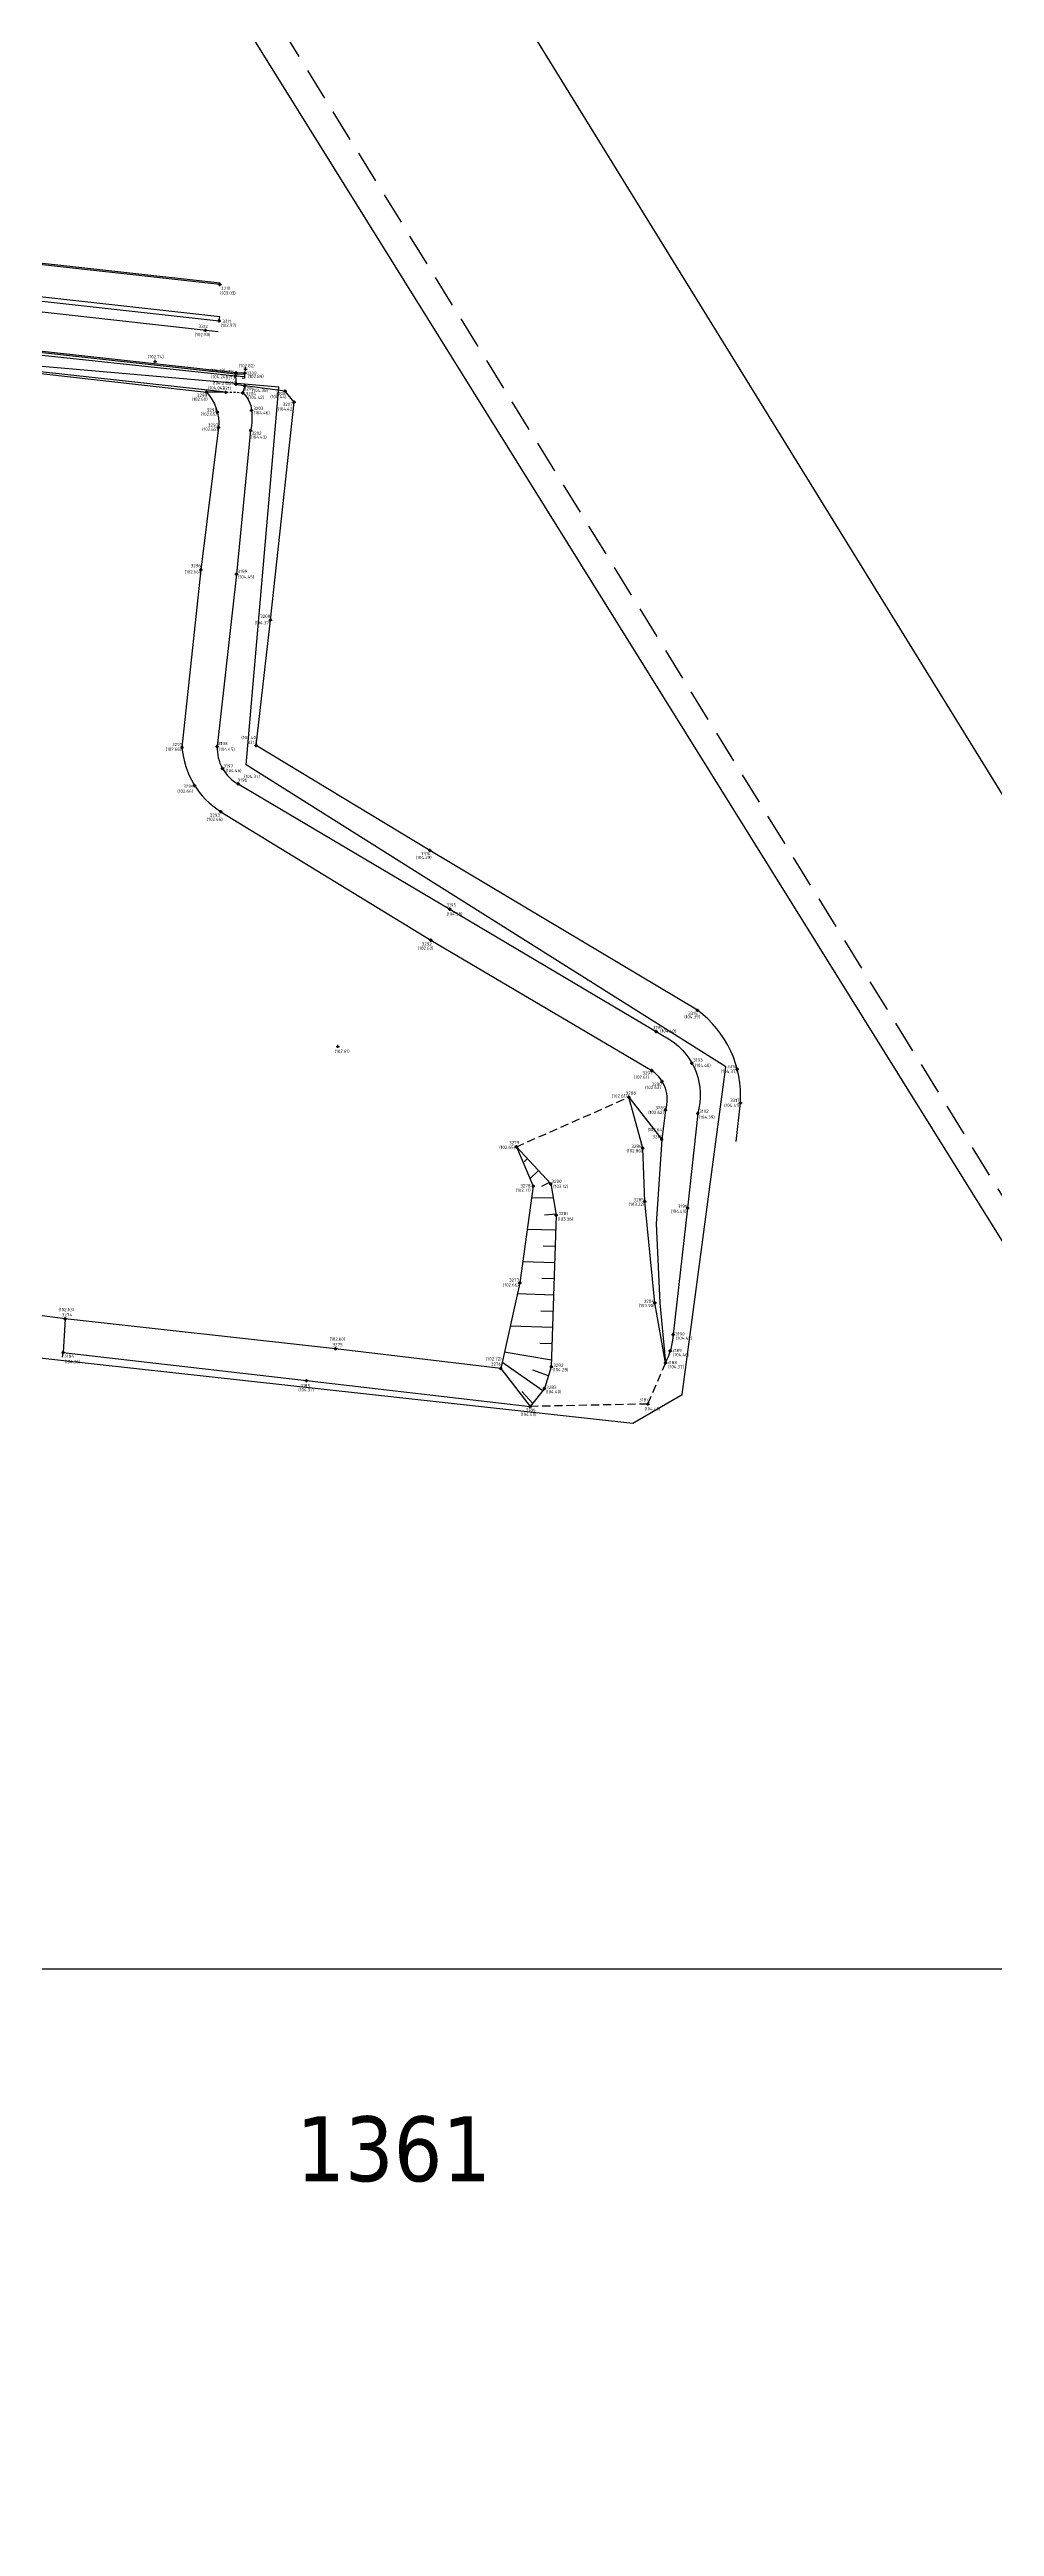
# Model space of a CAD drawing. Extents: x 9555 to 11275, y -8412 to -6382.
# Drawn here: x 10592.2 to 10650.5, y -7888.6 to -7736 of the extents above; entities that cross this region are included whole.
import ezdxf

# ---------------------------------------------------------------- set-up
doc = ezdxf.new("R2010")
doc.units = 0
doc.header["$MEASUREMENT"] = 0
doc.header["$XCLIPFRAME"] = 2
doc.header["$PDMODE"] = 33
doc.header["$PDSIZE"] = 0.12
for name, pattern in [('DASHED', [0.75, 0.5, -0.25]), ('DASHEDX2', [1.5, 1, -0.5]), ('HIDDEN2', [0.1875, 0.125, -0.0625])]:
    doc.linetypes.add(name, pattern=pattern)
doc.layers.get('0').update_dxf_attribs({"color": 53, "lineweight": 50})
for name, color, linetype in [('02_CAT', 7, 'Continuous'), ('GEI-Nome_P', 6, 'Continuous'), ('GEI-Punti', 7, 'Continuous'), ('GEI-Quote_P', 3, 'Continuous'), ('GEI-Simboli', 6, 'Continuous'), ('Immagine', 181, 'Continuous'), ('Ril-Muro', 6, 'Continuous'), ('Ril-Struttura_cls', 4, 'Continuous'), ('Ril-struttura_Ferro', 4, 'Continuous'), ('Ril-Vasca', 6, 'Continuous'), ('Ril_PQ1-Ciglio', 72, 'Continuous'), ('Ril_PQ1-Piede', 74, 'Continuous'), ('Ril_PQ1-Scarpate', 65, 'Continuous')]:
    doc.layers.add(name, color=color, linetype=linetype)
doc.layers.add('Fgl.958_Estratto', color=190, linetype='Continuous', lineweight=30)
doc.layers.add('Fr03 Fgl. 958', color=160, linetype='Continuous', lineweight=30)
doc.styles.get("Standard").update_dxf_attribs({"font": 'isocp.shx'})
doc.styles.add('Tahoma', font='tahoma.ttf')
picture_1 = doc.add_image_def('image2.png', size_in_pixel=(4950, 3510))
picture_2 = doc.add_image_def('image3.png', size_in_pixel=(3510, 4950))

# ---------------------------------------------------------------- blocks, each defined once
blk = doc.blocks.new('-Fgl. 957E Estratto Foglio Intero_PostFR2')
at = {"layer": 'Immagine'}
image = blk.add_image(picture_1, insert=(9917.28, -8422.51), size_in_units=(838.18, 594.35), rotation=0.00109, dxfattribs=at)
image.set_boundary_path([(308.76, 193.63), (4680.16, 3410.46)])
image.dxf.flags = 15
blk = doc.blocks.new('-Fgl. 958 Estratto Foglio Intero_PostFR3')
at = {"layer": 'Immagine'}
image = blk.add_image(picture_2, insert=(9716.79, -8308.18), size_in_units=(1485.81, 2095.38), rotation=-0.00104, dxfattribs=at)
image.set_boundary_path([(486.986, 415.044), (2987.88, 4584.843)])
image.dxf.flags = 15
blk = doc.blocks.new('- Fogli_Unione (Estratti_20043_SpostatoComeAll.957E_SuRIL_PostFR1-FR2-FR3 (2021-02-08)')
for name in ['-Fgl. 958 Estratto Foglio Intero_PostFR3', '-Fgl. 957E Estratto Foglio Intero_PostFR2']:
    blk.add_blockref(name, (0, 0))
blk = doc.blocks.new('2493-1_PostFRAZ')
at = {"layer": 'Fgl.958_Estratto'}
for points in [[(10572.59, -7655), (10773.63, -7980.64), (10792.45, -8011.94)], [(10670.76, -8043.61), (10761.93, -7987.58), (10558.95, -7661.73)]]:
    blk.add_lwpolyline(points, dxfattribs=at)
blk.add_lwpolyline([(10498.36, -7749.32), (10496.88, -7766.97), (10526.6, -7784.73), (10525.32, -7806.66), (10527.93, -7808.67), (10544.62, -7810.44), (10546.09, -7811.89), (10547.6, -7820.05), (10563.74, -7821.49), (10566.63, -7813.86), (10628.19, -7820.64), (10631.22, -7818.88), (10633.92, -7798.69), (10604.36, -7780.07), (10606.36, -7756.81), (10500.19, -7747.53)], close=True, dxfattribs=at)
at = {"layer": '02_CAT'}
blk.add_blockref('- Fogli_Unione (Estratti_20043_SpostatoComeAll.957E_SuRIL_PostFR1-FR2-FR3 (2021-02-08)', (2.4, 6.76), dxfattribs=at)
at = {"layer": 'Fr03 Fgl. 958', "style": 'Tahoma'}
blk.add_text('1361', height=4, dxfattribs=at).set_placement((10607.44, -7867.35))

msp = doc.modelspace()

# ---------------------------------------------------------------- linework, layer by layer
at = {"layer": 'GEI-Punti'}
for p in [(10602.74, -7750.47), (10601.85, -7753.3), (10602.7, -7752.71), (10603.7, -7756.11), (10603.73, -7755.91), (10604.27, -7755.93), (10601.91, -7757.1), (10603.11, -7757.12), (10603.74, -7756.62), (10604.15, -7757.15), (10604.27, -7756.72), (10606.76, -7757.04), (10607.31, -7757.72), (10602.58, -7758.35), (10602.65, -7759.28), (10604.63, -7759.47), (10604.69, -7758.23), (10601.57, -7768.05), (10603.76, -7768.32), (10605.86, -7771.15), (10600.4, -7779), (10602.57, -7778.95), (10604.97, -7778.89), (10602.89, -7780.3), (10601.17, -7781.34), (10603.86, -7781.25), (10602.79, -7782.96), (10615.67, -7785.35), (10616.9, -7788.96), (10615.73, -7790.88), (10632.16, -7795.2), (10629.62, -7796.51), (10629.35, -7798.91), (10631.81, -7798.46), (10634.61, -7798.82), (10627.94, -7800.55), (10629.98, -7799.58), (10630.19, -7801.35), (10632.18, -7801.56), (10634.81, -7800.91), (10621.01, -7803.61), (10628.79, -7803.69), (10629.96, -7803.15), (10622.05, -7806.04), (10623.12, -7805.9), (10623.46, -7807.82), (10628.93, -7806.98), (10631.56, -7807.39), (10621.22, -7812), (10593.2, -7814.21), (10629.54, -7813.23), (10609.87, -7816.06), (10630.67, -7815.17), (10593.08, -7816.28), (10620.04, -7817.27), (10623.16, -7817.16), (10630.19, -7816.93), (10630.48, -7816.19), (10608.08, -7818.02), (10622.73, -7818.51), (10621.86, -7819.61)]:
    msp.add_point(p, dxfattribs=at)
at = {"layer": 'GEI-Punti', "color": 104}
msp.add_point((10629.1, -7819.46), dxfattribs=at)
at = {"layer": 'GEI-Simboli'}
for p, q in [((10602.74, -7750.57), (10602.74, -7750.37)), ((10602.64, -7750.47), (10602.84, -7750.47)), ((10601.75, -7753.3), (10601.95, -7753.3)), ((10601.85, -7753.4), (10601.85, -7753.2)), ((10602.6, -7752.71), (10602.8, -7752.71)), ((10602.7, -7752.81), (10602.7, -7752.61)), ((10603.6, -7756.11), (10603.8, -7756.11)), ((10603.63, -7755.91), (10603.83, -7755.91)), ((10603.7, -7756.21), (10603.7, -7756.01)), ((10603.73, -7756.01), (10603.73, -7755.81)), ((10604.17, -7755.93), (10604.37, -7755.93)), ((10604.27, -7756.03), (10604.27, -7755.83)), ((10601.81, -7757.1), (10602.01, -7757.1)), ((10601.91, -7757.2), (10601.91, -7757)), ((10603.01, -7757.12), (10603.21, -7757.12)), ((10603.11, -7757.22), (10603.11, -7757.02)), ((10603.64, -7756.62), (10603.84, -7756.62)), ((10603.74, -7756.72), (10603.74, -7756.52)), ((10604.05, -7757.15), (10604.25, -7757.15)), ((10604.15, -7757.25), (10604.15, -7757.05)), ((10604.17, -7756.72), (10604.37, -7756.72)), ((10604.27, -7756.82), (10604.27, -7756.62)), ((10606.66, -7757.04), (10606.86, -7757.04)), ((10606.76, -7757.14), (10606.76, -7756.94)), ((10607.21, -7757.72), (10607.41, -7757.72)), ((10607.31, -7757.82), (10607.31, -7757.62)), ((10602.48, -7758.35), (10602.68, -7758.35)), ((10602.55, -7759.28), (10602.75, -7759.28)), ((10602.58, -7758.45), (10602.58, -7758.25)), ((10602.65, -7759.38), (10602.65, -7759.18)), ((10604.53, -7759.47), (10604.73, -7759.47)), ((10604.59, -7758.23), (10604.79, -7758.23)), ((10604.63, -7759.57), (10604.63, -7759.37)), ((10604.69, -7758.33), (10604.69, -7758.13)), ((10601.47, -7768.05), (10601.67, -7768.05)), ((10601.57, -7768.15), (10601.57, -7767.95)), ((10603.66, -7768.32), (10603.86, -7768.32)), ((10603.76, -7768.42), (10603.76, -7768.22)), ((10605.76, -7771.15), (10605.96, -7771.15)), ((10605.86, -7771.25), (10605.86, -7771.05)), ((10600.3, -7779), (10600.5, -7779)), ((10600.4, -7779.1), (10600.4, -7778.9)), ((10602.47, -7778.95), (10602.67, -7778.95)), ((10602.57, -7779.05), (10602.57, -7778.85)), ((10604.87, -7778.89), (10605.07, -7778.89)), ((10604.97, -7778.99), (10604.97, -7778.79)), ((10602.79, -7780.3), (10602.99, -7780.3)), ((10602.89, -7780.4), (10602.89, -7780.2)), ((10601.07, -7781.34), (10601.27, -7781.34)), ((10601.17, -7781.44), (10601.17, -7781.24)), ((10603.76, -7781.25), (10603.96, -7781.25)), ((10603.86, -7781.35), (10603.86, -7781.15)), ((10602.69, -7782.96), (10602.89, -7782.96)), ((10602.79, -7783.06), (10602.79, -7782.86)), ((10615.57, -7785.35), (10615.77, -7785.35)), ((10615.67, -7785.45), (10615.67, -7785.25)), ((10616.8, -7788.96), (10617, -7788.96)), ((10616.9, -7789.06), (10616.9, -7788.86)), ((10615.63, -7790.88), (10615.83, -7790.88)), ((10615.73, -7790.98), (10615.73, -7790.78)), ((10632.06, -7795.2), (10632.26, -7795.2)), ((10632.16, -7795.3), (10632.16, -7795.1)), ((10609.91, -7797.42), (10610.11, -7797.42)), ((10610.01, -7797.52), (10610.01, -7797.32)), ((10629.52, -7796.51), (10629.72, -7796.51)), ((10629.62, -7796.61), (10629.62, -7796.41)), ((10629.25, -7798.91), (10629.45, -7798.91)), ((10629.35, -7799.01), (10629.35, -7798.81)), ((10631.71, -7798.46), (10631.91, -7798.46)), ((10631.81, -7798.56), (10631.81, -7798.36)), ((10634.51, -7798.82), (10634.71, -7798.82)), ((10634.61, -7798.92), (10634.61, -7798.72)), ((10627.84, -7800.55), (10628.04, -7800.55)), ((10627.94, -7800.65), (10627.94, -7800.45)), ((10629.88, -7799.58), (10630.08, -7799.58)), ((10629.98, -7799.68), (10629.98, -7799.48)), ((10630.09, -7801.35), (10630.3, -7801.35)), ((10630.19, -7801.45), (10630.19, -7801.25)), ((10632.08, -7801.56), (10632.28, -7801.56)), ((10632.18, -7801.66), (10632.18, -7801.46)), ((10634.71, -7800.91), (10634.91, -7800.91)), ((10634.81, -7801.01), (10634.81, -7800.81)), ((10620.91, -7803.61), (10621.11, -7803.61)), ((10621.01, -7803.71), (10621.01, -7803.51)), ((10628.69, -7803.69), (10628.89, -7803.69)), ((10628.79, -7803.79), (10628.79, -7803.59)), ((10629.86, -7803.15), (10630.06, -7803.15)), ((10629.96, -7803.25), (10629.96, -7803.05)), ((10621.95, -7806.04), (10622.15, -7806.04)), ((10622.05, -7806.14), (10622.05, -7805.94)), ((10623.02, -7805.9), (10623.22, -7805.9)), ((10623.12, -7806), (10623.12, -7805.8)), ((10623.36, -7807.82), (10623.56, -7807.82)), ((10623.46, -7807.92), (10623.46, -7807.72)), ((10628.83, -7806.98), (10629.03, -7806.98)), ((10628.93, -7807.08), (10628.93, -7806.88)), ((10631.46, -7807.39), (10631.66, -7807.39)), ((10631.56, -7807.49), (10631.56, -7807.29)), ((10621.12, -7812), (10621.32, -7812)), ((10621.22, -7812.1), (10621.22, -7811.9)), ((10593.1, -7814.21), (10593.3, -7814.21)), ((10593.2, -7814.31), (10593.2, -7814.11)), ((10629.44, -7813.23), (10629.64, -7813.23)), ((10629.54, -7813.33), (10629.54, -7813.13)), ((10609.87, -7816.15), (10609.87, -7815.95)), ((10630.57, -7815.17), (10630.77, -7815.17)), ((10630.67, -7815.27), (10630.67, -7815.07)), ((10592.98, -7816.28), (10593.18, -7816.28)), ((10593.08, -7816.38), (10593.08, -7816.18)), ((10609.77, -7816.06), (10609.97, -7816.06)), ((10619.94, -7817.27), (10620.14, -7817.27)), ((10620.04, -7817.37), (10620.04, -7817.17)), ((10623.06, -7817.16), (10623.26, -7817.16)), ((10623.16, -7817.26), (10623.16, -7817.06)), ((10630.09, -7816.93), (10630.29, -7816.93)), ((10630.19, -7817.03), (10630.19, -7816.83)), ((10630.38, -7816.19), (10630.58, -7816.19)), ((10630.48, -7816.29), (10630.48, -7816.09)), ((10607.98, -7818.02), (10608.18, -7818.02)), ((10608.08, -7818.12), (10608.08, -7817.92)), ((10622.63, -7818.51), (10622.83, -7818.51)), ((10622.73, -7818.61), (10622.73, -7818.41)), ((10621.76, -7819.61), (10621.96, -7819.61)), ((10621.86, -7819.71), (10621.86, -7819.51))]:
    msp.add_line(p, q, dxfattribs=at)
at = {"layer": 'GEI-Simboli', "color": 104}
for p, q in [((10598.65, -7755.21), (10598.85, -7755.21)), ((10598.75, -7755.31), (10598.75, -7755.11)), ((10604.21, -7755.7), (10604.41, -7755.7)), ((10604.31, -7755.8), (10604.31, -7755.6)), ((10629, -7819.46), (10629.2, -7819.46)), ((10629.1, -7819.56), (10629.1, -7819.36))]:
    msp.add_line(p, q, dxfattribs=at)
at = {"layer": 'Ril-Muro', "linetype": 'DASHEDX2', "ltscale": 2}
msp.add_lwpolyline([(10738.42, -7948.31), (10495.72, -7555.17, 0.271255), (10429.26, -7524.96), (10356.01, -7545.03), (10304.88, -7560.42)], format="xyb", dxfattribs=at)
at = {"layer": 'Ril-Struttura_cls'}
msp.add_line((10602.63, -7753.39), (10524.09, -7744.68), dxfattribs=at)
at = {"layer": 'Ril-struttura_Ferro', "color": 7}
for p, q in [((10602.75, -7750.4), (10523.13, -7741.57)), ((10602.74, -7750.47), (10523.13, -7741.64))]:
    msp.add_line(p, q, dxfattribs=at)
at = {"layer": 'Ril-struttura_Ferro'}
msp.add_lwpolyline([(10524.61, -7744.05), (10602.7, -7752.71), (10602.73, -7752.46), (10524.11, -7743.74)], dxfattribs=at)
at = {"layer": 'Ril-Vasca'}
for p, q in [((10603.7, -7756.11), (10604.26, -7756.14)), ((10604.11, -7756.23), (10604.25, -7756.24)), ((10604.26, -7756.14), (10604.25, -7756.24)), ((10604.27, -7755.93), (10604.26, -7756.03))]:
    msp.add_line(p, q, dxfattribs=at)
at = {"layer": 'Ril-Vasca', "color": 4}
for p, q in [((10604.26, -7756.03), (10604.26, -7756.14)), ((10603.11, -7757.12), (10601.91, -7757.1))]:
    msp.add_line(p, q, dxfattribs=at)
at = {"layer": 'Ril-Vasca', "color": 4, "linetype": 'HIDDEN2'}
msp.add_line((10604.15, -7757.15), (10603.11, -7757.12), dxfattribs=at)
at = {"layer": 'Ril-Vasca', "color": 8}
msp.add_line((10593.2, -7814.21), (10591.32, -7813.96), dxfattribs=at)
at = {"layer": 'Ril-Vasca'}
for points in [[(10522.6, -7747.5), (10522.65, -7747.07), (10533.17, -7748.25), (10546.73, -7749.79), (10565.17, -7751.88), (10589.67, -7754.6), (10603.7, -7756.11)], [(10604.26, -7756.03), (10603.72, -7756.01), (10589.75, -7754.47), (10565.25, -7751.76), (10546.97, -7749.7), (10533.2, -7748.16), (10522.66, -7746.97)], [(10604.27, -7755.93), (10603.73, -7755.91), (10589.76, -7754.37), (10565.26, -7751.66), (10546.98, -7749.6), (10533.21, -7748.07), (10522.67, -7746.87)], [(10603.11, -7757.12), (10583.6, -7754.97), (10567.31, -7753.18), (10544.15, -7750.54), (10528.24, -7748.79)], [(10603.7, -7756.11), (10603.74, -7756.62), (10604.27, -7756.72)], [(10593.04, -7816.58), (10593.08, -7816.28), (10608.08, -7818.02), (10621.86, -7819.61)]]:
    msp.add_lwpolyline(points, dxfattribs=at)
at = {"layer": 'Ril-Vasca', "color": 4}
msp.add_lwpolyline([(10584.94, -7755.2), (10601.91, -7757.1, -0.21245), (10602.65, -7759.28), (10601.57, -7768.05), (10600.4, -7779, 0.235176), (10602.79, -7782.96), (10615.73, -7790.88), (10629.35, -7798.91, -0.323922), (10630.19, -7801.35)], format="xyb", dxfattribs=at)
at = {"layer": 'Ril-Vasca'}
for points in [[(10634.55, -7803.29), (10634.81, -7800.91, 0.256579), (10632.16, -7795.2), (10615.67, -7785.35), (10604.97, -7778.89), (10605.86, -7771.15), (10607.31, -7757.72), (10606.76, -7757.04), (10604.27, -7756.72), (10604.15, -7757.15, -0.186982), (10604.69, -7758.23, -0.072312), (10604.63, -7759.47), (10603.76, -7768.32), (10602.57, -7778.95, 0.286731), (10603.86, -7781.25), (10616.9, -7788.96), (10630.48, -7797.01, -0.328637), (10632.18, -7801.56), (10631.56, -7807.39)], [(10631.56, -7807.39), (10630.67, -7815.17, -0.096315), (10630.19, -7816.93, -1.395446)]]:
    msp.add_lwpolyline(points, format="xyb", dxfattribs=at)
at = {"layer": 'Ril-Vasca', "color": 4}
for points in [[(10630.19, -7801.35), (10629.96, -7803.15), (10629.61, -7808.36), (10629.84, -7813.22), (10630.19, -7816.93)], [(10620.04, -7817.27), (10609.87, -7816.06), (10593.2, -7814.21), (10593.08, -7816.28)]]:
    msp.add_lwpolyline(points, dxfattribs=at)
at = {"layer": 'Ril_PQ1-Ciglio'}
for points in [[(10630.19, -7816.93), (10629.54, -7813.23), (10628.93, -7806.98), (10628.79, -7803.69), (10627.94, -7800.55)], [(10621.01, -7803.61), (10623.12, -7805.9), (10623.46, -7807.82), (10623.16, -7817.16), (10622.73, -7818.51), (10621.86, -7819.61)]]:
    msp.add_lwpolyline(points, dxfattribs=at)
at = {"layer": 'Ril_PQ1-Ciglio', "linetype": 'DASHED'}
msp.add_lwpolyline([(10630.19, -7816.93), (10629.1, -7819.46), (10621.86, -7819.61)], dxfattribs=at)
at = {"layer": 'Ril_PQ1-Piede', "linetype": 'DASHED'}
msp.add_line((10621.01, -7803.61), (10627.94, -7800.55), dxfattribs=at)
at = {"layer": 'Ril_PQ1-Piede'}
for p, q in [((10627.94, -7800.55), (10629.96, -7803.15)), ((10620.04, -7817.27), (10621.86, -7819.61))]:
    msp.add_line(p, q, dxfattribs=at)
msp.add_lwpolyline([(10621.01, -7803.61), (10622.05, -7806.04), (10621.22, -7812), (10620.04, -7817.27)], dxfattribs=at)
at = {"layer": 'Ril_PQ1-Scarpate'}
for p, q in [((10621.69, -7804.34), (10621.49, -7804.53)), ((10622.37, -7805.08), (10621.85, -7805.56)), ((10623.27, -7806.77), (10621.95, -7806.76)), ((10623.04, -7805.81), (10622.56, -7806.06)), ((10623.45, -7807.76), (10622.73, -7807.82)), ((10623.43, -7808.75), (10621.68, -7808.7)), ((10623.4, -7809.75), (10622.65, -7809.73)), ((10623.36, -7810.75), (10621.4, -7810.69)), ((10623.3, -7812.75), (10621.06, -7812.68)), ((10623.33, -7811.75), (10622.58, -7811.73)), ((10623.27, -7813.75), (10622.52, -7813.73)), ((10623.24, -7814.75), (10620.62, -7814.67)), ((10623.21, -7815.75), (10622.46, -7815.73)), ((10622.63, -7818.65), (10620.12, -7816.88)), ((10623.17, -7816.75), (10620.26, -7816.27)), ((10622.98, -7817.72), (10622.02, -7817.38)), ((10622.01, -7819.43), (10621.35, -7818.69))]:
    msp.add_line(p, q, dxfattribs=at)

# ---------------------------------------------------------------- block references
at = {"layer": '02_CAT'}
msp.add_blockref('2493-1_PostFRAZ', (0, 0), dxfattribs=at)

# ---------------------------------------------------------------- texts
at = {"layer": 'GEI-Nome_P'}
for s, p in [('3310', (10602.8, -7750.8)), ('3312', (10601.42, -7753.16)), ('3311', (10602.89, -7752.85)), ('3214', (10603.06, -7755.94)), ('3213', (10603.1, -7756.31)), ('3212', (10603.15, -7756.66)), ('3309', (10604.37, -7756.04)), ('3299', (10601.32, -7757.4)), ('3211', (10602.91, -7756.97)), ('3205', (10604.22, -7756.99)), ('3204', (10604.33, -7757.3)), ('3203', (10604.8, -7758.21)), ('3206', (10606.16, -7757.29)), ('3207', (10606.61, -7757.96)), ('3298', (10601.93, -7758.31)), ('3297', (10602, -7759.24)), ('3202', (10604.69, -7759.74)), ('3296', (10600.94, -7767.9)), ('3199', (10603.83, -7768.25)), ('3208', (10605.22, -7771.02)), ('3295', (10599.79, -7778.92)), ('3198', (10602.62, -7778.86)), ('3313', (10604.43, -7778.79)), ('3197', (10602.96, -7780.24)), ('3294', (10600.48, -7781.49)), ('3196', (10603.83, -7781.11)), ('3293', (10602.11, -7783.27)), ('3314', (10615.12, -7785.64)), ('3195', (10616.7, -7788.81)), ('3292', (10615.17, -7791.21)), ('3194', (10629.42, -7796.36)), ('3315', (10631.59, -7795.49)), ('3291', (10628.77, -7799.16)), ('3193', (10631.9, -7798.36)), ('3316', (10633.99, -7798.76)), ('3288', (10627.74, -7800.4)), ('3290', (10629.34, -7799.85)), ('3317', (10634.18, -7800.85)), ('3289', (10629.57, -7801.31)), ('3192', (10632.27, -7801.52)), ('3279', (10620.56, -7803.45)), ('3286', (10628.09, -7803.68)), ('3287', (10629.39, -7803.08)), ('3278', (10621.25, -7806.11)), ('3280', (10623.17, -7805.84)), ('3285', (10628.23, -7806.97)), ('3281', (10623.6, -7807.82)), ('3191', (10630.96, -7807.37)), ('3277', (10620.56, -7811.92)), ('3274', (10593, -7814.06)), ('3284', (10628.85, -7813.22)), ('3275', (10609.67, -7815.9)), ('3190', (10630.79, -7815.24)), ('3184', (10593.14, -7816.61)), ('3276', (10619.44, -7817.1)), ('3282', (10623.28, -7817.17)), ('3188', (10630.3, -7817)), ('3189', (10630.6, -7816.26)), ('3185', (10607.7, -7818.42)), ('3283', (10622.85, -7818.53)), ('3186', (10621.59, -7819.93))]:
    msp.add_text(s, height=0.2, dxfattribs=at).set_placement(p)
at = {"layer": 'GEI-Nome_P', "color": 104}
msp.add_text('3187', height=0.2, dxfattribs=at).set_placement((10628.57, -7819.3))
at = {"layer": 'GEI-Quote_P'}
for s, p in [('(103.03)', (10602.75, -7751.1)), ('(102.97)', (10602.78, -7753.09)), ('(104.19)', (10602.14, -7755.87)), ('(104.24)', (10602.19, -7756.26)), ('(104.21)', (10602.28, -7756.65)), ('(102.68)', (10601.01, -7757.64)), ('(104.04)', (10602, -7756.95)), ('(104.42)', (10604.48, -7757.53)), ('(104.38)', (10604.72, -7757.1)), ('(104.44)', (10605.84, -7757.49)), ('(102.65)', (10601.57, -7758.56)), ('(102.65)', (10601.64, -7759.49)), ('(104.46)', (10604.82, -7758.48)), ('(104.42)', (10606.3, -7758.25)), ('(104.43)', (10604.63, -7759.98)), ('(102.66)', (10600.56, -7768.28)), ('(104.45)', (10603.86, -7768.59)), ('(104.37)', (10604.87, -7771.41)), ('(102.66)', (10599.39, -7779.21)), ('(104.45)', (10602.66, -7779.21)), ('(104.40)', (10604.06, -7778.49)), ('(104.46)', (10603.08, -7780.52)), ('(104.37)', (10604.23, -7780.89)), ('(102.66)', (10600.11, -7781.8)), ('(102.66)', (10601.94, -7783.53)), ('(104.39)', (10614.8, -7785.88)), ('(104.38)', (10616.7, -7789.36)), ('(102.62)', (10614.94, -7791.47)), ('(104.39)', (10631.35, -7795.7)), ('(102.61)', (10609.81, -7797.82)), ('(104.40)', (10629.87, -7796.57)), ('(102.61)', (10628.25, -7799.42)), ('(104.40)', (10632, -7798.69)), ('(104.37)', (10633.61, -7799.06)), ('(102.61)', (10626.89, -7800.58)), ('(102.63)', (10628.94, -7800.05)), ('(102.62)', (10629.13, -7801.59)), ('(104.39)', (10632.25, -7801.88)), ('(104.41)', (10633.81, -7801.15)), ('(102.65)', (10619.95, -7803.74)), ('(102.64)', (10629.09, -7802.65)), ('(102.71)', (10620.97, -7806.38)), ('(104.40)', (10630.51, -7807.68)), ('(102.66)', (10620.18, -7812.22)), ('(102.63)', (10592.79, -7813.74)), ('(102.60)', (10609.5, -7815.55)), ('(104.42)', (10630.85, -7815.5)), ('(104.36)', (10593.16, -7816.95)), ('(102.72)', (10619.14, -7816.78)), ('(104.37)', (10630.36, -7817.26)), ('(104.40)', (10630.66, -7816.52)), ('(104.37)', (10607.57, -7818.68)), ('(104.40)', (10621.26, -7820.19))]:
    msp.add_text(s, height=0.2, dxfattribs=at).set_placement(p)
at = {"layer": 'GEI-Quote_P', "color": 104}
for s, p in [('(102.74)', (10598.31, -7755.02)), ('(102.80)', (10601.19, -7753.66)), ('(102.82)', (10603.91, -7755.58)), ('(102.89)', (10604.46, -7756.24)), ('(102.86)', (10627.79, -7803.95)), ('(103.12)', (10623.28, -7806.15)), ('(103.36)', (10623.54, -7808.16)), ('(103.22)', (10627.93, -7807.25)), ('(103.90)', (10628.55, -7813.49)), ('(104.28)', (10623.23, -7817.44)), ('(104.40)', (10622.8, -7818.8)), ('(104.40)', (10628.9, -7819.86))]:
    msp.add_text(s, height=0.2, dxfattribs=at).set_placement(p)

doc.saveas('drawing.dxf')
